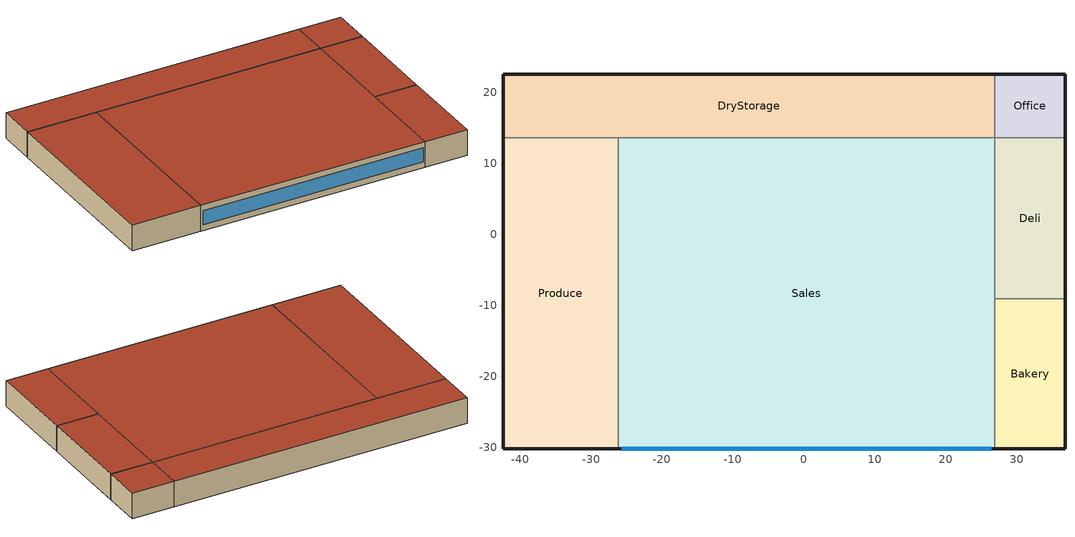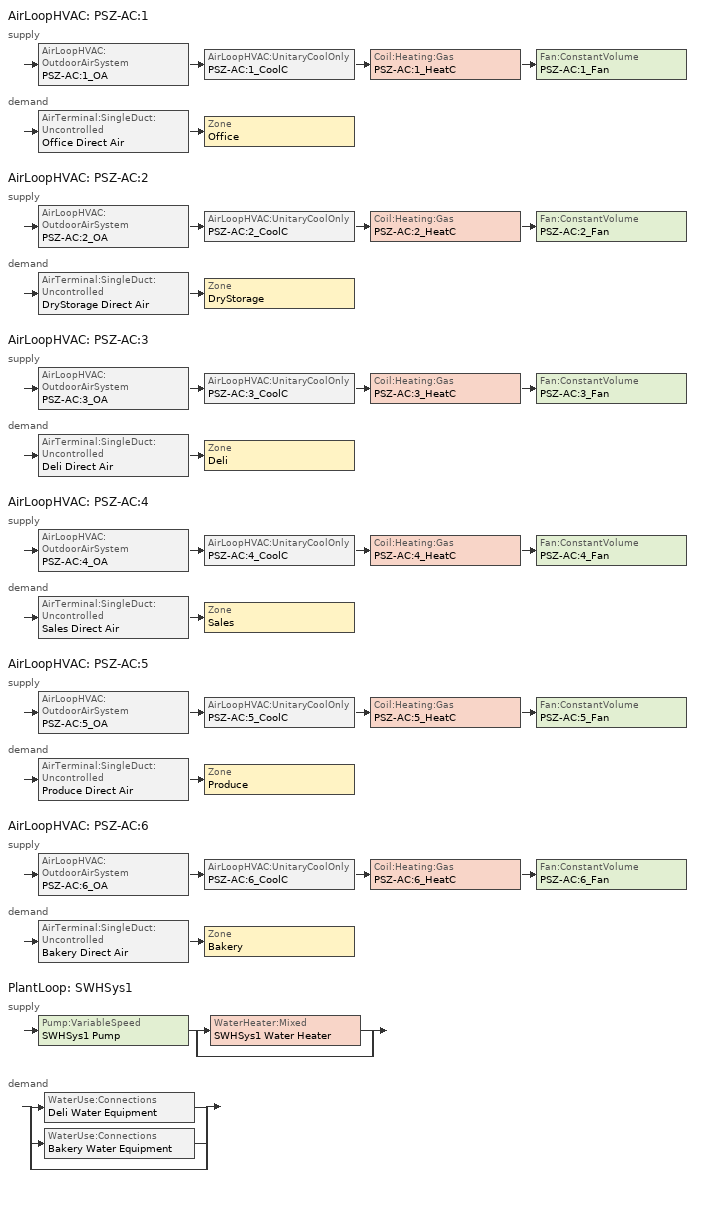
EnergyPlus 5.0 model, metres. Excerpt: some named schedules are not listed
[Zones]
Bakery
 floor ground (ext-slab): 36.79,-9.13 36.79,-30.24 26.89,-30.24 26.89,-9.13 z0
 wall outside (Mass Non-res Ext Wall): 26.89,-30.24 36.79,-30.24 36.79,-9.13 z0:6.1
 wall to Sales (int-walls): 26.89,-9.13 26.89,-30.24 z0:6.1
 wall to Deli (int-walls): 36.79,-9.13 26.89,-9.13 z0:6.1
 roof outside (IEAD Non-res Roof): 26.89,-9.13 26.89,-30.24 36.79,-30.24 36.79,-9.13 z6.1
Sales
 floor ground (ext-slab): 26.89,13.58 26.89,-30.24 -26.17,-30.24 -26.17,13.58 z0
 wall outside (Mass Non-res Ext Wall): -26.17,-30.24 26.89,-30.24 z0:6.1
 wall to Deli (int-walls): 26.89,-9.13 26.89,13.58 z0:6.1
 wall to DryStorage (int-walls): 26.89,13.58 -26.17,13.58 z0:6.1
 wall to Produce (int-walls): -26.17,13.58 -26.17,-30.24 z0:6.1
 window (Window Non-res Fixed): -25.69,-30.24 26.41,-30.24 z1.37:4.73
 roof outside (IEAD Non-res Roof): -26.17,13.58 -26.17,-30.24 26.89,-30.24 26.89,13.58 z6.1
Deli
 floor ground (ext-slab): 36.79,13.58 36.79,-9.13 26.89,-9.13 26.89,13.58 z0
 wall outside (Mass Non-res Ext Wall): 36.79,-9.13 36.79,13.58 z0:6.1
 wall to Office (int-walls): 36.79,13.58 26.89,13.58 z0:6.1
 roof outside (IEAD Non-res Roof): 26.89,13.58 26.89,-9.13 36.79,-9.13 36.79,13.58 z6.1
DryStorage
 floor ground (ext-slab): 26.89,22.55 26.89,13.58 -42.4,13.58 -42.4,22.55 z0
 wall outside (Mass Non-res Ext Wall): 26.89,22.55 -42.4,22.55 -42.4,13.58 z0:6.1
 wall to Office (int-walls): 26.89,13.58 26.89,22.55 z0:6.1
 wall to Produce (int-walls): -42.4,13.58 -26.17,13.58 z0:6.1
 roof outside (IEAD Non-res Roof): -42.4,22.55 -42.4,13.58 26.89,13.58 26.89,22.55 z6.1
Office
 floor ground (ext-slab): 36.79,22.55 36.79,13.58 26.89,13.58 26.89,22.55 z0
 wall outside (Mass Non-res Ext Wall): 36.79,13.58 36.79,22.55 26.89,22.55 z0:6.1
 roof outside (IEAD Non-res Roof): 26.89,22.55 26.89,13.58 36.79,13.58 36.79,22.55 z6.1
Produce
 floor ground (ext-slab): -26.17,13.58 -26.17,-30.24 -42.4,-30.24 -42.4,13.58 z0
 wall outside (Mass Non-res Ext Wall): -42.4,13.58 -42.4,-30.24 -26.17,-30.24 z0:6.1
 roof outside (IEAD Non-res Roof): -42.4,13.58 -42.4,-30.24 -26.17,-30.24 -26.17,13.58 z6.1
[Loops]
AirLoopHVAC 'PSZ-AC:1'
 supply: AirLoopHVAC:OutdoorAirSystem 'PSZ-AC:1_OA' > AirLoopHVAC:UnitaryCoolOnly 'PSZ-AC:1_CoolC' > Coil:Heating:Gas 'PSZ-AC:1_HeatC' > Fan:ConstantVolume 'PSZ-AC:1_Fan'
 demand: AirTerminal:SingleDuct:Uncontrolled 'Office Direct Air' > Zone 'Office'
AirLoopHVAC 'PSZ-AC:2'
 supply: AirLoopHVAC:OutdoorAirSystem 'PSZ-AC:2_OA' > AirLoopHVAC:UnitaryCoolOnly 'PSZ-AC:2_CoolC' > Coil:Heating:Gas 'PSZ-AC:2_HeatC' > Fan:ConstantVolume 'PSZ-AC:2_Fan'
 demand: AirTerminal:SingleDuct:Uncontrolled 'DryStorage Direct Air' > Zone 'DryStorage'
AirLoopHVAC 'PSZ-AC:3'
 supply: AirLoopHVAC:OutdoorAirSystem 'PSZ-AC:3_OA' > AirLoopHVAC:UnitaryCoolOnly 'PSZ-AC:3_CoolC' > Coil:Heating:Gas 'PSZ-AC:3_HeatC' > Fan:ConstantVolume 'PSZ-AC:3_Fan'
 demand: AirTerminal:SingleDuct:Uncontrolled 'Deli Direct Air' > Zone 'Deli'
AirLoopHVAC 'PSZ-AC:4'
 supply: AirLoopHVAC:OutdoorAirSystem 'PSZ-AC:4_OA' > AirLoopHVAC:UnitaryCoolOnly 'PSZ-AC:4_CoolC' > Coil:Heating:Gas 'PSZ-AC:4_HeatC' > Fan:ConstantVolume 'PSZ-AC:4_Fan'
 demand: AirTerminal:SingleDuct:Uncontrolled 'Sales Direct Air' > Zone 'Sales'
AirLoopHVAC 'PSZ-AC:5'
 supply: AirLoopHVAC:OutdoorAirSystem 'PSZ-AC:5_OA' > AirLoopHVAC:UnitaryCoolOnly 'PSZ-AC:5_CoolC' > Coil:Heating:Gas 'PSZ-AC:5_HeatC' > Fan:ConstantVolume 'PSZ-AC:5_Fan'
 demand: AirTerminal:SingleDuct:Uncontrolled 'Produce Direct Air' > Zone 'Produce'
AirLoopHVAC 'PSZ-AC:6'
 supply: AirLoopHVAC:OutdoorAirSystem 'PSZ-AC:6_OA' > AirLoopHVAC:UnitaryCoolOnly 'PSZ-AC:6_CoolC' > Coil:Heating:Gas 'PSZ-AC:6_HeatC' > Fan:ConstantVolume 'PSZ-AC:6_Fan'
 demand: AirTerminal:SingleDuct:Uncontrolled 'Bakery Direct Air' > Zone 'Bakery'
PlantLoop 'SWHSys1'
 supply: Pump:VariableSpeed 'SWHSys1 Pump' > split
  | WaterHeater:Mixed 'SWHSys1 Water Heater'
  | bypass
 demand: split
  | WaterUse:Connections 'Deli Water Equipment'
  | WaterUse:Connections 'Bakery Water Equipment'
  | bypass
[Building]
Ref Bldg SuperMarket New2004_v1.3_5.0: North Axis=0; Terrain=City; Loads Convergence Tolerance Value=0.04; Temperature Convergence Tolerance Value=0.2; Solar Distribution=FullInteriorAndExterior; Maximum Number of Warmup Days=25
[Site:Location]
USA GA-ATLANTA: Latitude {deg}=33.65; Longitude {deg}=-84.42; Time Zone {hr}=-5; Elevation {m}=315
[SizingPeriod:DesignDay] Barometric Pressure {Pa}=97598; Rain {0-no,1-yes}=0; Snow on ground {0-no,1-yes}=0; Day of Month=21; Daylight Savings Time Indicator=0; Humidity Indicating Type=WetBulb
Name | Maximum Dry-Bulb Temperature {C} | Daily Temp Range {C} | Humidity Indicating Conditions at Maximum Dry-Bulb | Wind Speed {m/s} design conditions vs. traditional 6.71 m/s (15 mph) | Wind Direction {Degrees; N=0, S=180} | Clearness {0.0 to 1.1} | Month | Day Type | Wind Speed {m/s} design conditions vs. traditional 3.35 m/s (7mph)
ATLANTA Ann Htg 99.6% Condns DB | -7.3 | 0 | -7.3 | 5.3 | 320 | 0 | 1 | WinterDesignDay
ATLANTA Ann Clg .4% Condns WB=>MDB | 31.4 | 9.7 | 25.2 |  | 300 | 1 | 7 | SummerDesignDay | 4
[Site:WaterMainsTemperature]
Calculation Method=CORRELATION; Annual Average Outdoor Air Temperature {C}=15.83; Maximum Difference In Monthly Average Outdoor Air Temperatures {deltaC}=20.5
[Site:GroundTemperature:BuildingSurface]
19.963, 19.905, 19.939, 20.453, 22.043, 22.528, 22.672, 22.78, 22.808, 21.178, 20.28, 20.042
[Construction]
Mass Non-res Ext Wall: 1IN Stucco, 8IN Concrete HW, Mass NonRes Wall Insulation, 1/2IN Gypsum
IEAD Non-res Roof: Roof Membrane, IEAD NonRes Roof Insulation, Metal Decking
ext-slab: HW CONCRETE
int-walls: 1/2IN Gypsum, 1/2IN Gypsum
Window Non-res Fixed: NonRes Fixed Assembly Window
InteriorFurnishings: Std Wood 6inch
[Material] Thermal Absorptance=0.9
Name | Roughness | Thickness {m} | Conductivity {W/m-K} | Density {kg/m3} | Specific Heat {J/kg-K} | Solar Absorptance | Visible Absorptance | Density | Specific Heat | Visible Absorptance! Common Materials | Thickness | Conductivity
Mass NonRes Wall Insulation | MediumRough | 0.0365395 | 0.049 | 265 | 836.8 | 0.7 | 0.7
IEAD NonRes Roof Insulation | MediumRough | 0.124663 | 0.049 |  |  | 0.7 | 0.7 | 265 | 836.8
Std Wood 6inch | MediumSmooth | 0.15 | 0.12 | 540 | 1210 | 0.7 |  |  |  | 0.7
1/2IN Gypsum | Smooth | 0.0127 | 0.16 | 784.9 | 830 | 0.92 | 0.92
1IN Stucco | Smooth |  |  |  |  | 0.92 | 0.92 | 1858 | 837 |  | 0.0253 | 0.6918
8IN CONCRETE HW | Rough | 0.2032 | 1.311 | 2240 | 836.8 | 0.7 | 0.7
HW CONCRETE | Rough | 0.1016 | 1.311 | 2240 | 836.8 | 0.7 | 0.7
Roof Membrane | VeryRough | 0.0095 | 0.16 | 1121.29 | 1460 | 0.7 | 0.7
Metal Decking | MediumSmooth | 0.0015 | 45.006 | 7680 | 418.4 | 0.7 | 0.3
[WindowMaterial:SimpleGlazingSystem]
NonRes Fixed Assembly Window: U-Factor=3.23646; Solar Heat Gain Coefficient=0.25
[Zone] Type=1; Multiplier=1; Part of Total Floor Area=Yes
Bakery; Deli; DryStorage; Office; Produce; Sales
[People] Schedule=BLDG_OCC_SCH; Number of People Calculation Method=Area/Person; Fraction Radiant=0.3; User Specified Sensible Fraction=AUTOCALCULATE; Activity Level Schedule=ACTIVITY_SCH; Enable ASHRAE 55 Comfort Warnings=No; MRT Calculation=ZoneAveraged; Work Efficiency Schedule=WORK_EFF_SCH; Clothing Schedule=CLOTHING_SCH; Air Velocity Schedule=AIR_VELO_SCH; Thermal Comfort Report=FANGER
Name | Zone | Zone Area per Person
Bakery People | Bakery | 11.61
Deli People | Deli | 11.61
DryStorage People | DryStorage | 27.87
Office People | Office | 18.58
Produce People | Produce | 11.61
Sales People | Sales | 11.61
[Lights] Schedule=BLDG_LIGHT_SCH; Design Level Calculation Method=Watts/Area; Return Air Fraction=0; Fraction Radiant=0.7; Fraction Visible=0.2; Fraction Replaceable=1; Return Air Fraction is Calculated from Plenum Temperature=No
Name | Zone | Watts per Zone Area {W/m2}
Bakery_Lights | Bakery | 18.29
Deli_Lights | Deli | 18.29
DryStorage_Lights | DryStorage | 8.61
Office_Lights | Office | 11.84
Produce_Lights | Produce | 18.29
Sales_Lights | Sales | 18.29
[ElectricEquipment] Fraction Latent=0
Name | Zone | Schedule | Design Level Calculation Method | Design Level {W} | Fraction Radiant | Fraction Lost | Watts per Zone Floor Area {W/m2}
Bakery_MiscPlug_Equip | Bakery | BLDG_EQUIP_SCH | EquipmentLevel | 11244 | 0.5 | 0
Deli_MiscPlug_Equip | Deli | BLDG_EQUIP_SCH | EquipmentLevel | 12105 | 0.5 | 0
DryStorage_MiscPlug_Equip | DryStorage | BLDG_EQUIP_SCH | Watts/Area |  | 0.5 | 0 | 8.07
Office_MiscPlug_Equip | Office | BLDG_EQUIP_SCH | Watts/Area |  | 0.5 | 0 | 8.07
Produce_MiscPlug_Equip | Produce | BLDG_EQUIP_SCH | Watts/Area |  | 0.5 | 0 | 5.38
Sales_MiscPlug_Equip | Sales | BLDG_EQUIP_SCH | Watts/Area |  | 0.5 | 0 | 5.38
Deli_Exhaust_Fan | Deli | Deli_Exhaust_SCH | EquipmentLevel | 524 | 0 | 1
[GasEquipment] Schedule=BLDG_EQUIP_SCH; Design Level Calculation Method=EquipmentLevel; Fraction Latent=0; Fraction Radiant=0.5; Fraction Lost=0
Name | Zone | Design Level {W}
Bakery_MiscGas_Equip | Bakery | 5622
Deli_MiscGas_Equip | Deli | 6053
[Exterior:Lights]
Exterior Facade Lighting: Schedule=ALWAYS_ON; Design Level=13577; Control Option=AstronomicalClock
[ZoneInfiltration:DesignFlowRate] Schedule=INFIL_HALF_ON_SCH; Design Volume Flow Rate Calculation Method=Flow/ExteriorArea; Flow per Exterior Surface Area {m3/s/m2}=0.000302; Constant Term Coefficient=1; Temperature Term Coefficient=0; Velocity Term Coefficient=0; Velocity Squared Term Coefficient=0
Name | Zone
Bakery_Infiltration | Bakery
Deli_Infiltration | Deli
DryStorage_Infiltration | DryStorage
Office_Infiltration | Office
Produce_Infiltration | Produce
Sales_Infiltration | Sales
[InternalMass] Construction=InteriorFurnishings
Name | Zone | Surface Area
Bakery Internal Mass | Bakery | 418.0818
Deli Internal Mass | Deli | 449.4372
DryStorage Internal Mass | DryStorage | 1243.78
Office Internal Mass | Office | 177.6835
Produce Internal Mass | Produce | 1422.73
Sales Internal Mass | Sales | 4649.88
[ZoneMixing]
Deli Exhaust Fanmixing_0: Zone=Deli; Schedule=HVACOperationSchd; Design Flow Rate Calculation Method=Flow/Zone; Design Flow Rate=1.0785; Source Zone=Sales; Delta Temperature=0
[Fan:ConstantVolume] Availablility Schedule=HVACOperationSchd; Maximum Flow Rate=AUTOSIZE; Motor In Airstream Fraction=1
Name | Fan Efficiency | Pressure Rise | Motor Efficiency
PSZ-AC:1_Fan | 0.53625 | 622 | 0.825
PSZ-AC:2_Fan; PSZ-AC:3_Fan; PSZ-AC:5_Fan; PSZ-AC:6_Fan | 0.56875 | 622 | 0.875
PSZ-AC:4_Fan | 0.6006 | 1109.648 | 0.924
[Fan:ZoneExhaust] Availability Schedule=HVACOperationSchd
Name | Fan Efficiency | Pressure Rise {Pa} | Maximum Flow Rate {m3/s} [*******]
Bakery Exhaust Fan | 0.338 | 125 | 0.354
Deli Exhaust Fan | 1 | 1.0e-006 | 0.3375
Sales Exhaust Fan | 1 | 1.0e-006 | 1.0785
[Coil:Heating:Gas] Availablility Schedule=ALWAYS_ON; Nominal Capacity {W}=AUTOSIZE
Name | Gas Burner Efficiency
PSZ-AC:1_HeatC; PSZ-AC:6_HeatC | 0.8
PSZ-AC:2_HeatC; PSZ-AC:3_HeatC; PSZ-AC:4_HeatC; PSZ-AC:5_HeatC | 0.78
[Coil:Cooling:DX:SingleSpeed]
PSZ-AC:1_CoolC DXCoil: Availablility Schedule=ALWAYS_ON; Rated Total Cooling Capacity {W}=AUTOSIZE; Rated Sensible Heat Ratio=AUTOSIZE; Rated COP=3.66668; Rated Air Flow Rate {m3/s}=AUTOSIZE; Total Cooling Capacity Function of Temperature Curve=Cool-Cap-fT; Total Cooling Capacity Function of Flow Fraction Curve=ConstantCubic; Energy Input Ratio Function of Temperature Curve=Cool-EIR-fT; Energy Input Ratio Function of Flow Fraction Curve=ConstantCubic; Part Load Fraction Correlation Curve=Cool-PLF-fPLR
[Coil:Cooling:DX:TwoSpeed] Availability Schedule=ALWAYS_ON; Rated High Speed Total Cooling Capacity {W}=AUTOSIZE; Rated High Speed Sensible Heat Ratio=AUTOSIZE; Rated High Speed Air Flow Rate {m3/s}=AUTOSIZE; Total Cooling Capacity Function of Temperature Curve=Measured_CoolCStandard10Ton_CapFT; Total Cooling Capacity Function of Flow Fraction Curve=Measured_CoolCStandard10Ton_CapFF; Energy Input Ratio Function of Temperature Curve=Measured_CoolCStandard10Ton_EIRFT; Energy Input Ratio Function of Flow Fraction Curve=Measured_CoolCStandard10Ton_EIRFFF; Part Load Fraction Correlation Curve=No_PLR_Degredation; Rated Low Speed Total Cooling Capacity {W}=AUTOSIZE; Rated Low Speed Sensible Heat Ratio=AUTOSIZE; Rated Low Speed Air Flow Rate {m3/s}=AUTOSIZE; Low Speed Total Cooling Capacity Function of Temperature Curve=Measured_LowSpeedCoolCapLSFT; Low Speed Energy Input Ratio Function of Temperature Curve=Measured_LowSpeedCoolEIRLSFT
Name | Rated High Speed COP | Rated Low Speed COP				Based on measured 13.96 EER without Evap Fan
PSZ-AC:2_CoolC DXCoil; PSZ-AC:3_CoolC DXCoil; PSZ-AC:5_CoolC DXCoil | 3.30033 | 3.34947
PSZ-AC:4_CoolC DXCoil | 3.23372 | 3.28187
PSZ-AC:6_CoolC DXCoil | 3.50016 | 3.55227
[Zone equipment]
Bakery: Bakery Exhaust Fan, Bakery Direct Air
Deli: Deli Exhaust Fan, Deli Direct Air
DryStorage: DryStorage Direct Air
Office: Office Direct Air
Produce: Produce Direct Air
Sales: Sales Exhaust Fan, Sales Direct Air
[Sizing:Zone] Zone Cooling Design Supply Air Temperature {C}=14; Zone Heating Design Supply Air Temperature {C}=40; Zone Cooling Design Supply Air Humidity Ratio {kg-H20/kg-air}=0.0085; Zone Heating Design Supply Air Humidity Ratio {kg-H20/kg-air}=0.008; Cooling Design Air Flow Method {Flow/Zone | DesignDay | DesignDayWithLimit}=DesignDay; Heating Design Air Flow Method {Flow/Zone | DesignDay}=DesignDay
Name | Outdoor Air Method | Outside Air Flow per Zone Floor Area {(m3/s)/m2} | Outside Air Flow per Person {(m3/s)/person}
Bakery; Deli; Produce; Sales | Flow/Area | 0.0015
DryStorage | Flow/Area | 0.00075
Office | Flow/Person |  | 0.01
[ZoneControl:Thermostat] Control Type Schedule=Dual Zone Control Type Sched
Name | Zone | Control 1
Bakery Thermostat | Bakery | Bakery DualSPSched
Deli Thermostat | Deli | Deli DualSPSched
DryStorage Thermostat | DryStorage | DryStorage DualSPSched
Office Thermostat | Office | Office DualSPSched
Produce Thermostat | Produce | Produce DualSPSched
Sales Thermostat | Sales | Sales DualSPSched
[ThermostatSetpoint:DualSetpoint] Heating Setpoint Temperature Schedule=HTGSETP_SCH; Cooling Setpoint Temperature Schedule=CLGSETP_SCH
Bakery DualSPSched; Deli DualSPSched; DryStorage DualSPSched; Office DualSPSched; Produce DualSPSched; Sales DualSPSched
[SetpointManager:SingleZone:Reheat] Control Variable=Temperature; Minimum Supply Air Temperature C=10; Maximum Supply Air Temperature C=50
Name | Control Zone | Setpoint Node or NodeList
SupAirTemp MngrBakery | Bakery | PSZ-AC:6 Supply Equipment Outlet Node
SupAirTemp MngrDeli | Deli | PSZ-AC:3 Supply Equipment Outlet Node
SupAirTemp MngrDryStorage | DryStorage | PSZ-AC:2 Supply Equipment Outlet Node
SupAirTemp MngrOffice | Office | PSZ-AC:1 Supply Equipment Outlet Node
SupAirTemp MngrProduce | Produce | PSZ-AC:5 Supply Equipment Outlet Node
SupAirTemp MngrSales | Sales | PSZ-AC:4 Supply Equipment Outlet Node
[Sizing:System] Type Of Load To Size On {Sensible}=Sensible; Design Outdoor Air Flow Rate {m3/s}=AUTOSIZE; Minimum System Air Flow Ratio=1; Preheat Design Temperature {C}=7; Preheat Design Humidity Ratio {kg-H2O/kg-air}=0.008; Precool Design Temperature {C}=12.8; Precool Design Humidity Ratio {kg-H2O/kg-air}=0.008; Central Cooling Design Supply Air Temperature {C}=12.8; Central Heating Design Supply Air Temperature {C}=40; Sizing Option {Coincident | NonCoincident}=NonCoincident; Central Cooling Design Supply Air Humidity Ratio {kg-H2O/kg-air}=0.0085; Central Heating Design Supply Air Humidity Ratio {kg-H2O/kg-air}=0.008; Cooling Design Air Flow Method=DesignDay; Heating Design Air Flow Method=DesignDay
Name | 100% Outdoor Air in Cooling {Yes | No} | 100% Outdoor Air in Heating {Yes | No}
PSZ-AC:1; PSZ-AC:2; PSZ-AC:4; PSZ-AC:5; PSZ-AC:6 | No | No
PSZ-AC:3 | YES | YES
[Controller:OutdoorAir] Minimum Outdoor Air Flow Rate {m3/s}=AUTOSIZE; Maximum Outdoor Air Flow Rate {m3/s}=AUTOSIZE; Economizer Control Type=NoEconomizer; Economizer Control Action Type=ModulateFlow; Economizer Maximum Limit Dry-Bulb Temperature {C}=28; Economizer Maximum Limit Enthalpy {J/kg}=64000; Economizer Minimum Limit Dry-Bulb Temperature {C}=-100; Lockout Type=NoLockout; Minimum Limit Type=FixedMinimum; Minimum Outdoor Air Schedule=MinOA_Sched
PSZ-AC:1_OA_Controller; PSZ-AC:2_OA_Controller; PSZ-AC:3_OA_Controller; PSZ-AC:4_OA_Controller; PSZ-AC:5_OA_Controller; PSZ-AC:6_OA_Controller
[AirLoopHVAC] Design Supply Air Flow Rate {m3/s}=AUTOSIZE
PSZ-AC:1; PSZ-AC:2; PSZ-AC:3; PSZ-AC:4; PSZ-AC:5; PSZ-AC:6
[AirLoopHVAC:UnitaryCoolOnly] Availablility Schedule=ALWAYS_ON
Name | Cooling Coil
PSZ-AC:1_CoolC | PSZ-AC:1_CoolC DXCoil
PSZ-AC:2_CoolC | PSZ-AC:2_CoolC DXCoil
PSZ-AC:3_CoolC | PSZ-AC:3_CoolC DXCoil
PSZ-AC:4_CoolC | PSZ-AC:4_CoolC DXCoil
PSZ-AC:5_CoolC | PSZ-AC:5_CoolC DXCoil
PSZ-AC:6_CoolC | PSZ-AC:6_CoolC DXCoil
[AirTerminal:SingleDuct:Uncontrolled] Availability Schedule=ALWAYS_ON; Maximum Air Flow Rate {m3/s}=AUTOSIZE
Bakery Direct Air; Deli Direct Air; DryStorage Direct Air; Office Direct Air; Produce Direct Air; Sales Direct Air
[AvailabilityManager:NightCycle] Availability Schedule=ALWAYS_ON; Fan Schedule=HVACOperationSchd; Control Type {CycleOnAny | CycleOnControlZone | CycleOnAnyZoneFansOnly}=CycleOnAny; Thermostat Tolerance {delta C}=1; Cycling Run Time {s}=1800
PSZ-AC:1 Availability Manager; PSZ-AC:2 Availability Manager; PSZ-AC:3 Availability Manager; PSZ-AC:4 Availability Manager; PSZ-AC:5 Availability Manager; PSZ-AC:6 Availability Manager
[SetpointManager:MixedAir]
Name | Control Variable {Temperature} | Control Variable | Setpoint Node or NodeList
PSZ-AC:1_CoolC SAT Manager; PSZ-AC:2_CoolC SAT Manager; PSZ-AC:3_CoolC SAT Manager; PSZ-AC:4_CoolC SAT Manager; PSZ-AC:5_CoolC SAT Manager; PSZ-AC:6_CoolC SAT Manager | Temperature
PSZ-AC:1_HeatC MixedAir Manager |  | Temperature | PSZ-AC:1_HeatC-PSZ-AC:1_FanNode
PSZ-AC:1_OAMixed Air Temp Manager |  | Temperature | PSZ-AC:1_OA-PSZ-AC:1_CoolCNode
PSZ-AC:2_HeatC MixedAir Manager |  | Temperature | PSZ-AC:2_HeatC-PSZ-AC:2_FanNode
PSZ-AC:2_OAMixed Air Temp Manager |  | Temperature | PSZ-AC:2_OA-PSZ-AC:2_CoolCNode
PSZ-AC:3_HeatC MixedAir Manager |  | Temperature | PSZ-AC:3_HeatC-PSZ-AC:3_FanNode
PSZ-AC:3_OAMixed Air Temp Manager |  | Temperature | PSZ-AC:3_OA-PSZ-AC:3_CoolCNode
PSZ-AC:4_HeatC MixedAir Manager |  | Temperature | PSZ-AC:4_HeatC-PSZ-AC:4_FanNode
PSZ-AC:4_OAMixed Air Temp Manager |  | Temperature | PSZ-AC:4_OA-PSZ-AC:4_CoolCNode
PSZ-AC:5_HeatC MixedAir Manager |  | Temperature | PSZ-AC:5_HeatC-PSZ-AC:5_FanNode
PSZ-AC:5_OAMixed Air Temp Manager |  | Temperature | PSZ-AC:5_OA-PSZ-AC:5_CoolCNode
PSZ-AC:6_HeatC MixedAir Manager |  | Temperature | PSZ-AC:6_HeatC-PSZ-AC:6_FanNode
PSZ-AC:6_OAMixed Air Temp Manager |  | Temperature | PSZ-AC:6_OA-PSZ-AC:6_CoolCNode
[Refrigeration:Case] Availablility Schedule=ALWAYS_ON; Rated Ambient Temperature {C}=23.88; Rated Ambient Relative Humidity {%}=55; Latent Case Credit Curve Type=CaseTemperatureMethod; Case Lighting Schedule=BLDG_LIGHT_SCH; Fraction Of Lighting Energy To Case=1; Minimum Anti-Sweat Heater Power per Unit Length {W/m}=0; Under Case HVAC Return Air Fraction=0
Name | Zone | Rated Total Cooling Capacity per Unit length {W/m} | Rated Latent Heat Ratio | Rated Runtime Fraction | Case Length {m} | Case Operating Temperature {C} | Latent Case Credit Curve | Standard Case Fan Power per Unit Length {W/m} | Operating Case Fan Power per Unit Length {W/m} | Standard Case Lighting Power per Unit Length {W/m} | Case Anti-Sweat Heater Power per Unit Length {W/m} | Anti-Sweat Heater Control Type {******} | Humidity At Zero Anti-Sweat Heater Energy {%} | Case Height {m} | Fraction of Anti-Sweat Heater Energy To Case | Case Defrost Power per Unit Length {W/m} | Case Defrost Type | Case Defrost Schedule | Case Defrost Drip-Down Schedule | Defrost Energy Correction Curve Type | Refrigerated Case Restocking Schedule | Case Credit Fraction Schedule | Case Defrost Type {*******} | Anti-Sweat Heater Control Type
Bakery_Case:1_WALKINFREEZER | Bakery | 461.52 | 0.1 | 0.4 | 2.4 | 2.2 | Bakery_Case:1_WALKINFREEZERSingleShelfHorizontal_LatentEnergyMult | 63 | 63 | 26.25 | 0 | None | 0 | 0 | 0 | 0 | NONE | Bakery_Case:1_WALKINFREEZER_CaseDefrost2aDaySched | Bakery_Case:1_WALKINFREEZER_CaseDripDown2aDaySched | None | Bakery_Case:1_WALKINFREEZER_WalkInStockingSched | Bakery_Case:1_WALKINFREEZER_CaseCreditReduxSched
Deli_Case:1_ MULTIDECKDIARYANDDELICASE | Deli | 1442.25 | 0.3 | 0.85 | 3 | 2.2 | Deli_Case:1_ MULTIDECKDIARYANDDELICASEMultiShelfVertical_LatentEnergyMult | 87.6 | 87.6 | 38.7 | 65.6 | None | 0 | 0 | 0.2 | 0 |  | Deli_Case:1_ MULTIDECKDIARYANDDELICASE_CaseDefrost2aDaySched | Deli_Case:1_ MULTIDECKDIARYANDDELICASE_CaseDripDown2aDaySched | None | Deli_Case:1_ MULTIDECKDIARYANDDELICASE_CaseStockingSched | Deli_Case:1_ MULTIDECKDIARYANDDELICASE_CaseCreditReduxSched | OffCycle
Deli_Case:2_WALKINFREEZER | Deli | 461.52 | 0.1 | 0.4 | 4.8 | 2.2 | Deli_Case:2_WALKINFREEZERSingleShelfHorizontal_LatentEnergyMult | 97.1 | 97.1 | 26.25 | 0 | None | 0 | 0 | 0 | 511.8 | ELECTRIC | Deli_Case:2_WALKINFREEZER_CaseDefrost2aDaySched | Deli_Case:2_WALKINFREEZER_CaseDripDown2aDaySched | None | Deli_Case:2_WALKINFREEZER_WalkInStockingSched | Deli_Case:2_WALKINFREEZER_CaseCreditReduxSched
Produce_Case:1_ MULTIDECKDIARYANDDELICASE | Produce | 1442.25 | 0.3 | 0.85 | 30 | 2.2 | Produce_Case:1_ MULTIDECKDIARYANDDELICASEMultiShelfVertical_LatentEnergyMult | 41 | 41 | 60 | 0 | None | 0 | 0 | 0.2 | 0 |  | Produce_Case:1_ MULTIDECKDIARYANDDELICASE_CaseDefrost2aDaySched | Produce_Case:1_ MULTIDECKDIARYANDDELICASE_CaseDripDown2aDaySched | None | Produce_Case:1_ MULTIDECKDIARYANDDELICASE_CaseStockingSched | Produce_Case:1_ MULTIDECKDIARYANDDELICASE_CaseCreditReduxSched | OffCycle
Sales_Case:1_MEATDISPLAYCASE | Sales | 1442.25 | 0.1 | 0.85 | 33.58 | 2.2 | Sales_Case:1_MEATDISPLAYCASE_SingleShelfHorizontal_LatentEnergyMult | 87.6 | 87.6 | 38.7 | 65.6 | LINEAR | 35 | 1.5 | 0.2 | 443 | ELECTRIC | Sales_Case:1_MEATDISPLAYCASE_CaseDefrost2aDaySched | Sales_Case:1_MEATDISPLAYCASE_CaseDripDown2aDaySched |  | Sales_Case:1_MEATDISPLAYCASE_CaseStockingSched
Sales_Case:2_ MULTIDECKDIARYANDDELICASE | Sales | 1442.25 | 0.3 | 0.85 | 49.25 | 2.2 | Sales_Case:2_ MULTIDECKDIARYANDDELICASEMultiShelfVertical_LatentEnergyMult | 41 | 41 | 60 | 0 | None | 0 | 0 | 0.2 | 0 |  | Sales_Case:2_ MULTIDECKDIARYANDDELICASE_CaseDefrost2aDaySched | Sales_Case:2_ MULTIDECKDIARYANDDELICASE_CaseDripDown2aDaySched | None | Sales_Case:2_ MULTIDECKDIARYANDDELICASE_CaseStockingSched | Sales_Case:2_ MULTIDECKDIARYANDDELICASE_CaseCreditReduxSched | OffCycle
Sales_Case:3_GLASSDOORFROZENFOOD | Sales | 538.44 | 0.13 | 0.85 | 81.69 | -15 | Sales_Case:3_GLASSDOORFROZENFOODSingleShelfHorizontal_LatentEnergyMult | 65.6 | 65.6 | 108.3 | 233 |  | 1.5 | 1.5 | 0.2 | 1312 | ELECTRIC | Sales_Case:3_GLASSDOORFROZENFOOD_CaseDefrost2aDaySched | Sales_Case:3_GLASSDOORFROZENFOOD_CaseDripDown2aDaySched |  | Sales_Case:3_GLASSDOORFROZENFOOD_CaseStockingSched | Sales_Case:3_GLASSDOORFROZENFOOD_CaseCreditReduxSched |  | HeatBalanceMethod
Sales_Case:4_OPENWELLICECREAMDISPLAYCASE | Sales | 528.83 | 0.1 | 0.85 | 39.01 | -12 | Sales_Case:4_OPENWELLICECREAMDISPLAYCASESingleShelfHorizontal_LatentEnergyMult | 32.8 | 32.8 | 0 | 78.7 | LINEAR | 35 | 1.5 | 0.2 | 1378 | ELECTRIC | Sales_Case:4_OPENWELLICECREAMDISPLAYCASE_CaseDefrost2aDaySched | Sales_Case:4_OPENWELLICECREAMDISPLAYCASE_CaseDripDown2aDaySched | None | Sales_Case:4_OPENWELLICECREAMDISPLAYCASE_CaseStockingSched | Sales_Case:4_OPENWELLICECREAMDISPLAYCASE_CaseCreditReduxSched
Sales_Case:5_WALKINFREEZER | Sales | 461.52 | 0.1 | 0.4 | 10.44 | 2.2 | Sales_Case:5_WALKINFREEZERSingleShelfHorizontal_LatentEnergyMult | 97 | 97 | 26.25 | 0 | None | 0 | 0 | 0 | 511.8 | ELECTRIC | Sales_Case:5_WALKINFREEZER_CaseDefrost2aDaySched | Sales_Case:5_WALKINFREEZER_CaseDripDown2aDaySched | None | Sales_Case:5_WALKINFREEZER_WalkInStockingSched | Sales_Case:5_WALKINFREEZER_CaseCreditReduxSched
Sales_Case:6_WALKINFREEZER | Sales | 461.52 | 0.1 | 0.4 | 96.66 | 2.2 | Sales_Case:6_WALKINFREEZERSingleShelfHorizontal_LatentEnergyMult | 63 | 63 | 26.25 | 0 | None | 0 | 0 | 0 | 0 | NONE | Sales_Case:6_WALKINFREEZER_CaseDefrost2aDaySched | Sales_Case:6_WALKINFREEZER_CaseDripDown2aDaySched | None | Sales_Case:6_WALKINFREEZER_WalkInStockingSched | Sales_Case:6_WALKINFREEZER_CaseCreditReduxSched
Sales_Case:7_WALKINFREEZER | Sales | 615.36 | 0.1 | 0.4 | 38.1 | -23.3 | Sales_Case:7_WALKINFREEZERSingleShelfHorizontal_LatentEnergyMult | 105 | 105 | 26.25 | 0 | None | 0 | 0 | 0 | 761.15 | ELECTRIC | Sales_Case:7_WALKINFREEZER_CaseDefrost2aDaySched | Sales_Case:7_WALKINFREEZER_CaseDripDown2aDaySched | None | Sales_Case:7_WALKINFREEZER_WalkInStockingSched | Sales_Case:7_WALKINFREEZER_CaseCreditReduxSched
[Refrigeration:CompressorRack] Heat Rejection Location {OUTDOORS | ZONE}=OUTDOORS; Design Condenser Fan Power {W}=4500; Condenser Type=AIRCOOLED
Name | Design Compressor Rack COP {W/W} | Compressor Rack COP As Function Of Temperature Curve | Condenser Fan Power As Function Of Temperature Curve | Refrigeration Case Name or CaseList | Condenser Fan Power Function of Temperature Curve
RACKA | 2.5 | RACKA_RackCOPfTCurve | RACKA_RackCondFanCurve | RACKAcase list
RACKB | 1.3 | RACKB_RackCOPfTCurve |  | RACKBcase list | RACKB_RackCondFanCurve2
RACKC | 2.5 | RACKC_RackCOPfTCurve | RACKC_RackCondFanCurve | RACKCcase list
RACKD | 1.3 | RACKD_RackCOPfTCurve |  | Sales_Case:7_WALKINFREEZER | RACKD_RackCondFanCurve2
[Refrigeration:CaseAndWalkInList]
Name | Refrigerated Case List | Case 1 | Case 2 | Case 3 | Case 4
 | RACKAcase list | Deli_Case:1_ MULTIDECKDIARYANDDELICASE | Sales_Case:1_MEATDISPLAYCASE | Sales_Case:2_ MULTIDECKDIARYANDDELICASE | Produce_Case:1_ MULTIDECKDIARYANDDELICASE
 | RACKBcase list | Sales_Case:3_GLASSDOORFROZENFOOD | Sales_Case:4_OPENWELLICECREAMDISPLAYCASE
 | RACKCcase list | Deli_Case:2_WALKINFREEZER | Sales_Case:5_WALKINFREEZER | Sales_Case:6_WALKINFREEZER | Bakery_Case:1_WALKINFREEZER
[WaterHeater:Mixed]
SWHSys1 Water Heater: Tank Volume {m3}=0.4; Setpoint Temperature Schedule=SWHSys1 Water Heater Setpoint Temperature Schedule Name; Deadband Temperature Difference {deltaC}=2; Maximum Temperature Limit {C}=82.2222; Heater Control Type {Cycle | Modulate}=Cycle; Heater Maximum Capacity {W}=845000; Heater Fuel Type=NATURALGAS; Heater Thermal Efficiency=0.8; Off Cycle Parasitic Fuel Consumption Rate {W}=20; Off Cycle Parasitic Fuel Type=NATURALGAS; Off Cycle Parasitic Heat Fraction To Tank=0.8; On Cycle Parasitic Fuel Type=NATURALGAS; Ambient Temperature Indicator {Schedule | Zone | Outdoors}=SCHEDULE; Ambient Temperature Schedule=SWHSys1 Water Heater Ambient Temperature Schedule Name; Off Cycle Loss Coefficient to Ambient Temperature {W/K}=6; On Cycle Loss Coefficient to Ambient Temperature {W/K}=6; Use Side Effectiveness=1; Source Side Effectiveness=1; Use Side Design Flow Rate=AUTOSIZE; Source Side Design Flow Rate=AUTOSIZE; Indirect Water Heater Recovery Time=1.5
[Pump:VariableSpeed]
SWHSys1 Pump: Rated Flow Rate {m3/s}=AUTOSIZE; Rated Pump Head {Pa} [179352 Pa = 60 ft]=0.1; Rated Power Consumption {W}=AUTOSIZE; Motor Efficiency=1; Fraction of Motor Inefficiencies to Fluid Stream=0; Coefficient 1 of the Part Load Performance Curve=0; Coefficient 2 of the Part Load Performance Curve=1; Coefficient 3 of the Part Load Performance Curve=0; Coefficient 4 of the Part Load Performance Curve=0; Minimum Flow Rate {m3/s}=0; Pump Control Type {Continuous | Intermittent}=Intermittent
[WaterUse:Equipment] Peak Flow Rate {m3/s}=5.25e-06; Flow Rate Fraction Schedule=BLDG_SWH_SCH; Target Temperature Schedule=Water Equipment Temp Sched; Hot Water Supply Temperature Schedule Name  {C}=Water Equipment Hot Supply Temp Sched; Sensible Fraction Schedule=Water Equipment Sensible fract sched; Latent Fraction Schedule=Water Equipment Latent fract sched
Name | Zone
Bakery Water Equipment | Bakery
Deli Water Equipment | Deli
[PlantEquipmentList]
SWHSys1 Equipment List: SWHSys1 Water Heater
[Sizing:Plant]
SWHSys1: Loop Type {COOLING | HEATING}=Heating; Design Loop Exit Temperature {C}=60; Design Loop Temperature Difference {C}=5
[SetpointManager:Scheduled]
SWHSys1 Loop Setpoint Manager: Control Variable {TEMP}=Temperature; Schedule=SWHSys1-Loop-Temp-Schedule; Setpoint Node=SWHSys1 Supply Outlet Node
[PlantEquipmentOperationSchemes]
SWHSys1 Loop Operation Scheme List: Control Scheme 1 Object Type {*******}=PlantEquipmentOperation:HeatingLoad; Control Scheme 1=SWHSys1 Operation Scheme; Control Scheme 1 Schedule=PlantOnSched
[PlantEquipmentOperation:HeatingLoad]
SWHSys1 Operation Scheme: Load Range 1 Lower Limit {W}=0; Load Range 1 Upper Limit {W}=1000000000000000; Priority Control 1 Equipment List=SWHSys1 Equipment List
[PlantLoop]
SWHSys1: Fluid Type {WATER}=Water; Loop Equipment Operation Scheme=SWHSys1 Loop Operation Scheme List; Maximum Loop Temperature {C}=60; Minimum Loop Temperature {C}=10; Maximum Loop Flow Rate {m3/s}=AUTOSIZE; Minimum Loop Flow Rate {m3/s}=0; Loop Volume {m3}=AUTOSIZE; Load Distribution Scheme {OPTIMAL | SEQUENTIAL}=Optimal
[WaterUse:Connections]
Name | Water Use Equipment 1
Bakery Water Equipment | Bakery Water Equipment
Deli Water Equipment | Deli Water Equipment
[UtilityCost:Tariff]
Name | Output Meter | Conversion Factor Choice | Season Schedule | Demand Window Length | Monthly Charge or Variable | Group
GeorgiaPow_PLL-3_PowerLightLarge | Electricity:Facility | kWh | GeorgiaPowerSeasonSchedule | HalfHour | 15.75 | Comm Elect
GeorgiaPow_PLM-3_PowerLightMedium; GeorgiaPow_PLS-3_PowerLightSmall | Electricity:Facility | kWh | GeorgiaPowerSeasonSchedule | HalfHour | 14 | Comm Elect
GeorgiaPow_GS-2_GeneralService | Electricity:Facility | kWh | GeorgiaPowerSeasonSchedule |  | 13.25 | Comm Elect
GA_EIAMonthlyRateGas | Gas:Facility | MCF |  |  | 0 | Comm Gas
[UtilityCost:Charge:Block] Source Variable=totalEnergy; Season=Annual; Category Variable=EnergyCharges
Name | Charge Variable | Tariff | Block Size 1 Value or Variable | Block 1 Cost per Unit Value or Variable | Block Size 2 Value or Variable | Block 2 Cost per Unit Value or Variable | Block Size 3 Value or Variable | Block 3 Cost per Unit Value or Variable | Block Size 4 Value or Variable | Block 4 Cost per Unit Value or Variable | Block Size Multiplier Value or Variable
 | AnnualEnergyCharge | GeorgiaPow_PLL-3_PowerLightLarge | 3000 | 0.10099 | 7000 | 0.09186 | 190000 | 0.0786 | remaining | 0.06096
 | AnnualaddedEnergyCharge | GeorgiaPow_PLL-3_PowerLightLarge | 200 | 0 | 200 | 0.0104 | 200 | 0.00822 | remaining | 0.00594 | TotalDemand
 | AnnualEnergyCharge | GeorgiaPow_PLM-3_PowerLightMedium | 3000 | 0.08757 | 7000 | 0.08026 | 190000 | 0.0691 | remaining | 0.05355
 | AnnualaddedEnergyCharge | GeorgiaPow_PLM-3_PowerLightMedium | 200 | 0 | 200 | 0.00892 | 200 | 0.00672 | remaining | 0.00586 | TotalDemand
 | AnnualEnergyCharge | GeorgiaPow_PLS-3_PowerLightSmall | 25 | 0 | 2975 | 0.08808 | 7000 | 0.08367 | remaining | 0.0722
 | AnnualaddedEnergyCharge | GeorgiaPow_PLS-3_PowerLightSmall | 200 | 0 | 200 | 0.0089 | 200 | 0.0067 | remaining | 0.00586 | TotalDemand
 | AnnualEnergyCharge | GeorgiaPow_GS-2_GeneralService | 25 | 0 | remaining | 0.08327
[UtilityCost:Charge:Simple]
Name | Charge Variable | Tariff | Source Variable | Season | Category Variable | Cost per Unit Value or Variable
 | SummerFuelCostRiderEnergyCharge | GeorgiaPow_PLL-3_PowerLightLarge | TotalEnergy | Summer | EnergyCharges | 0.019843
 | WinterFuelCostRiderEnergyCharge | GeorgiaPow_PLL-3_PowerLightLarge | TotalEnergy | Winter | EnergyCharges | 0.016524
 | TaxofSevenPercent | GeorgiaPow_PLL-3_PowerLightLarge | SubTotal | Annual | Taxes | 0.07
 | SummerFuelCostRiderEnergyCharge | GeorgiaPow_PLM-3_PowerLightMedium | TotalEnergy | Summer | EnergyCharges | 0.019843
 | WinterFuelCostRiderEnergyCharge | GeorgiaPow_PLM-3_PowerLightMedium | TotalEnergy | Winter | EnergyCharges | 0.016524
 | TaxofSevenPercent | GeorgiaPow_PLM-3_PowerLightMedium | SubTotal | Annual | Taxes | 0.07
 | SummerFuelCostRiderEnergyCharge | GeorgiaPow_PLS-3_PowerLightSmall | TotalEnergy | Summer | EnergyCharges | 0.019843
 | WinterFuelCostRiderEnergyCharge | GeorgiaPow_PLS-3_PowerLightSmall | TotalEnergy | Winter | EnergyCharges | 0.016524
 | TaxofSevenPercent | GeorgiaPow_PLS-3_PowerLightSmall | SubTotal | Annual | Taxes | 0.07
 | SummerFuelCostRiderEnergyCharge | GeorgiaPow_GS-2_GeneralService | TotalEnergy | Summer | EnergyCharges | 0.019843
 | WinterFuelCostRiderEnergyCharge | GeorgiaPow_GS-2_GeneralService | TotalEnergy | Winter | EnergyCharges | 0.016524
 | TaxofSevenPercent | GeorgiaPow_GS-2_GeneralService | SubTotal | Annual | Taxes | 0.07
 | MonthlyRateGasCharge | GA_EIAMonthlyRateGas | totalEnergy | Annual | EnergyCharges | GA_MonthlyGasRates
 | TaxofSixPercent | GA_EIAMonthlyRateGas | SubTotal | Annual | Taxes | 0.06
[UtilityCost:Qualify] Season=Annual; Threshold Test=Count
Name | Tariff | Variable | Qualify Type | Threshold Value or Variable | Number of Months
MinDemand500kw | GeorgiaPow_PLL-3_PowerLightLarge | TotalDemand | Minimum | 500 | 12
MinDemand30kw | GeorgiaPow_PLM-3_PowerLightMedium | TotalDemand | Minimum | 30 | 12
MaxDemand500kw | GeorgiaPow_PLM-3_PowerLightMedium | TotalDemand | Maximum | 500 | 1
MaxDemand30kw | GeorgiaPow_PLS-3_PowerLightSmall | TotalDemand | Maximum | 30 | 1
MaxDemand30kw | GeorgiaPow_GS-2_GeneralService | TotalDemand | Maximum | 30 | 1
MaxEnergy30OOkwh | GeorgiaPow_GS-2_GeneralService | TotalEnergy | Maximum | 3000 | 1
[UtilityCost:Variable]
GA_MonthlyGasRates: Tariff=GA_EIAMonthlyRateGas; Variable Type=Currency; January Value=9.24; February Value=10.07; March Value=10.36; April Value=10.86; May Value=11.95; June Value=13.5; July Value=12.5; August Value=12.65; September Value=12.07; October Value=10.93; November Value=9.39; December Value=8.18
[Schedule:Compact]
ALWAYS_ON: Through: 12/31, For: AllDays, Until: 24:00, 1
Deli_Exhaust_SCH: Through: 12/31, For: WinterDesignDay SummerDesignDay, Until: 24:00, 1, For: AllOtherDays, Until: 06:00, 0, Until: 22:00, 1, Until: 24:00, 0
BLDG_EQUIP_SCH: Through: 12/31, For: Weekdays, Until: 06:00, 0.2, Until: 08:00, 0.4, Until: 09:00, 0.7, Until: 18:00, 0.9, Until: 20:00, 0.8, Until: 21:00, 0.7, Until: 22:00, 0.4, Until: 24:00, 0.2, For: Saturday, Until: 06:00, 0.15, Until: 08:00, 0.3, Until: 09:00, 0.5, Until: 10:00, 0.8, Until: 18:00, 0.9, Until: 19:00, 0.7, Until: 21:00, 0.5, Until: 22:00, 0.3, Until: 24:00, 0.15, For: SummerDesignDay, Until: 24:00, 1, For: WinterDesignDay, Until: 24:00, 0, For: Sunday Holidays AllOtherDays, Until: 06:00, 0.15, Until: 10:00, 0.3, Until: 12:00, 0.6, Until: 17:00, 0.8, Until: 18:00, 0.6, Until: 22:00, 0.4, Until: 24:00, 0.15
BLDG_LIGHT_SCH: Through: 12/31, For: Weekdays, Until: 06:00, 0.05, Until: 08:00, 0.2, Until: 09:00, 0.5, Until: 18:00, 0.9, Until: 20:00, 0.6, Until: 21:00, 0.5, Until: 22:00, 0.2, Until: 24:00, 0.05, For: Saturday, Until: 06:00, 0.05, Until: 08:00, 0.1, Until: 09:00, 0.3, Until: 10:00, 0.6, Until: 18:00, 0.9, Until: 19:00, 0.5, Until: 21:00, 0.3, Until: 22:00, 0.1, Until: 24:00, 0.05, For: SummerDesignDay, Until: 24:00, 1, For: WinterDesignDay, Until: 24:00, 0, For: Sunday Holidays AllOtherDays, Until: 06:00, 0.05, Until: 10:00, 0.1, Until: 12:00, 0.4, Until: 17:00, 0.6, Until: 18:00, 0.4, Until: 22:00, 0.2, Until: 24:00, 0.05
BLDG_OCC_SCH: Through: 12/31, For: Weekdays, Until: 06:00, 0, Until: 08:00, 0.1, Until: 09:00, 0.2, Until: 11:00, 0.5, Until: 15:00, 0.7, Until: 16:00, 0.8, Until: 17:00, 0.7, Until: 19:00, 0.5, Until: 22:00, 0.3, Until: 24:00, 0, For: SummerDesignDay, Until: 24:00, 1, For: Saturday, Until: 06:00, 0, Until: 08:00, 0.1, Until: 09:00, 0.2, Until: 10:00, 0.5, Until: 11:00, 0.6, Until: 17:00, 0.8, Until: 18:00, 0.6, Until: 21:00, 0.2, Until: 22:00, 0.1, Until: 24:00, 0, For: WinterDesignDay, Until: 24:00, 0, For: Sunday Holidays AllOtherDays, Until: 06:00, 0, Until: 10:00, 0.1, Until: 12:00, 0.2, Until: 17:00, 0.4, Until: 18:00, 0.2, Until: 22:00, 0.1, Until: 24:00, 0
INFIL_HALF_ON_SCH: Through: 12/31, For: Weekdays SummerDesignDay, Until: 06:00, 1, Until: 22:00, 0.5, Until: 24:00, 1, For: Saturday, Until: 06:00, 1, Until: 22:00, 0.5, Until: 24:00, 1, For: WinterDesignDay, Until: 24:00, 1, For: Sunday Holidays AllOtherDays, Until: 08:00, 1, Until: 17:00, 0.5, Until: 24:00, 1
CLOTHING_SCH: Through: 04/30, For: AllDays, Until: 24:00, 1, Through: 09/30, For: AllDays, Until: 24:00, 0.5, Through: 12/31, For: AllDays, Until: 24:00, 1
WORK_EFF_SCH: Through: 12/31, For: AllDays, Until: 24:00, 0
ACTIVITY_SCH: Through: 12/31, For: AllDays, Until: 24:00, 120
AIR_VELO_SCH: Through: 12/31, For: AllDays, Until: 24:00, 0.2
HVACOperationSchd; MinOA_Sched: Through: 12/31, For: AllDays, Until: 06:00, 0, Until: 22:00, 1, Until: 24:00, 0
Dual Zone Control Type Sched: Through: 12/31, For: AllDays, Until: 24:00, 4
Bakery_Case:1_WALKINFREEZER_CaseCreditReduxSched; Deli_Case:2_WALKINFREEZER_CaseCreditReduxSched; Sales_Case:5_WALKINFREEZER_CaseCreditReduxSched; Sales_Case:6_WALKINFREEZER_CaseCreditReduxSched; Sales_Case:7_WALKINFREEZER_CaseCreditReduxSched: Fraction, Through: 12/31, For:AllDays, Interpolate:No, Until: 7:00, 0.2, Until: 21:00, 0.4, Until: 24:00, 0.2
Bakery_Case:1_WALKINFREEZER_CaseDefrost2aDaySched; Deli_Case:1_ MULTIDECKDIARYANDDELICASE_CaseDefrost2aDaySched; Deli_Case:2_WALKINFREEZER_CaseDefrost2aDaySched; Produce_Case:1_ MULTIDECKDIARYANDDELICASE_CaseDefrost2aDaySched; Sales_Case:1_MEATDISPLAYCASE_CaseDefrost2aDaySched; Sales_Case:2_ MULTIDECKDIARYANDDELICASE_CaseDefrost2aDaySched; Sales_Case:4_OPENWELLICECREAMDISPLAYCASE_CaseDefrost2aDaySched; Sales_Case:5_WALKINFREEZER_CaseDefrost2aDaySched; Sales_Case:6_WALKINFREEZER_CaseDefrost2aDaySched; Sales_Case:7_WALKINFREEZER_CaseDefrost2aDaySched: On/Off, Through: 12/31, For:AllDays, Interpolate:Yes, Until: 11:00, 0, Until: 11:20, 1, Until: 23:00, 0, Until: 23:20, 1, Until: 24:00, 0
Bakery_Case:1_WALKINFREEZER_CaseDripDown2aDaySched; Deli_Case:1_ MULTIDECKDIARYANDDELICASE_CaseDripDown2aDaySched; Deli_Case:2_WALKINFREEZER_CaseDripDown2aDaySched; Produce_Case:1_ MULTIDECKDIARYANDDELICASE_CaseDripDown2aDaySched; Sales_Case:1_MEATDISPLAYCASE_CaseDripDown2aDaySched; Sales_Case:2_ MULTIDECKDIARYANDDELICASE_CaseDripDown2aDaySched; Sales_Case:4_OPENWELLICECREAMDISPLAYCASE_CaseDripDown2aDaySched; Sales_Case:5_WALKINFREEZER_CaseDripDown2aDaySched; Sales_Case:6_WALKINFREEZER_CaseDripDown2aDaySched; Sales_Case:7_WALKINFREEZER_CaseDripDown2aDaySched: On/Off, Through: 12/31, For:AllDays, Interpolate:Yes, Until: 11:00, 0, Until: 11:30, 1, Until: 23:00, 0, Until: 23:30, 1, Until: 24:00, 0
Bakery_Case:1_WALKINFREEZER_WalkInStockingSched; Deli_Case:2_WALKINFREEZER_WalkInStockingSched; Sales_Case:5_WALKINFREEZER_WalkInStockingSched; Sales_Case:6_WALKINFREEZER_WalkInStockingSched; Sales_Case:7_WALKINFREEZER_WalkInStockingSched: Any Number, Through: 12/31, For: Tuesday Friday, Until: 4:00, 0, Until: 5:00, 725, Until: 6:00, 417, Until: 7:00, 290, Until: 24:00, 0, For: AllOtherDays, Until: 4:00, 0, Until: 5:00, 125, Until: 6:00, 117, Until: 7:00, 90, Until: 19:00, 0, Until: 20:00, 125, Until: 21:00, 117, Until: 22:00, 90, Until: 24:00, 0
Deli_Case:1_ MULTIDECKDIARYANDDELICASE_CaseCreditReduxSched; Produce_Case:1_ MULTIDECKDIARYANDDELICASE_CaseCreditReduxSched; Sales_Case:2_ MULTIDECKDIARYANDDELICASE_CaseCreditReduxSched; Sales_Case:3_GLASSDOORFROZENFOOD_CaseCreditReduxSched; Sales_Case:4_OPENWELLICECREAMDISPLAYCASE_CaseCreditReduxSched: Fraction, Through: 12/31, For:AllDays, Interpolate:No, Until: 7:00, 0.2, Until: 21:00, 0.6, Until: 24:00, 0.2
Deli_Case:1_ MULTIDECKDIARYANDDELICASE_CaseStockingSched; Produce_Case:1_ MULTIDECKDIARYANDDELICASE_CaseStockingSched; Sales_Case:1_MEATDISPLAYCASE_CaseStockingSched; Sales_Case:2_ MULTIDECKDIARYANDDELICASE_CaseStockingSched; Sales_Case:3_GLASSDOORFROZENFOOD_CaseStockingSched; Sales_Case:4_OPENWELLICECREAMDISPLAYCASE_CaseStockingSched: Any Number, Through: 12/31, For:AllDays, Until: 13:00, 0, Until: 14:00, 50, Until: 15:00, 35, Until: 24:00, 0
Sales_Case:3_GLASSDOORFROZENFOOD_CaseDefrost2aDaySched: On/Off, Through: 12/31, For:AllDays, Interpolate:Yes, Until: 8:00, 0, Until: 8:17, 1, Until: 18:00, 0, Until: 18:17, 1, Until: 24:00, 0
Sales_Case:3_GLASSDOORFROZENFOOD_CaseDripDown2aDaySched: On/Off, Through: 12/31, For:AllDays, Interpolate:Yes, Until: 8:00, 0, Until: 8:22, 1, Until: 18:00, 0, Until: 18:22, 1, Until: 24:00, 0
SWHSys1 Water Heater Ambient Temperature Schedule Name: Through: 12/31, For: AllDays, Until: 24:00, 22
SWHSys1 Water Heater Setpoint Temperature Schedule Name: Through: 12/31, For: AllDays, Until: 24:00, 60
[Curve:Quadratic]
Name | Coefficient1 Constant | Coefficient2 x | Coefficient3 x**2 | Minimum Value of x | Maximum Value of x | Minimum Curve Output | Maximum Curve Output | Coefficient2 ff | Coefficient3 ff**2 | Minimum Value of ff [0.776 = 10% extrapolation of 300 cfm/ton / 370 cfm/ton (ARI)] | Maximum Value of ff [1.197 = 10% extrapolation of 430 cfm/ton / 370 cfm/ton (ARI)]
Cool-PLF-fPLR | 0.909496 | 0.0986477 | -0.00819488 | 0 | 1 | 0.7 | 1
Measured_CoolCStandard10Ton_CapFF | 0.7685 |  |  |  |  |  |  | 0.2315 | 0 | 0.776 | 1.197
Measured_CoolCStandard10Ton_EIRFFF | 1.192 |  |  |  |  |  |  | -0.1917 | 0 | 0.776 | 1.197
No_PLR_Degredation | 1 | 0 | 0 | 0 | 1
RACKA_RackCOPfTCurve; RACKB_RackCOPfTCurve; RACKC_RackCOPfTCurve; RACKD_RackCOPfTCurve | 1.7603 | -0.0377 | 0.0004 | 10 | 35
RACKA_RackCondFanCurve; RACKC_RackCondFanCurve | 0.3 | 0.02 | 0 | 10 | 35
RACKB_RackCondFanCurve2; RACKD_RackCondFanCurve2 | 0 | 0.0286 | 0 | 0 | 35
[Curve:Cubic]
Name | Coefficient1 Constant | Coefficient2 x | Coefficient3 x**2 | Coefficient4 x**3 | Minimum Value of x | Maximum Value of x
ConstantCubic | 1 | 0 | 0 | 0 | -100 | 100
Bakery_Case:1_WALKINFREEZERSingleShelfHorizontal_LatentEnergyMult; Deli_Case:2_WALKINFREEZERSingleShelfHorizontal_LatentEnergyMult; Sales_Case:1_MEATDISPLAYCASE_SingleShelfHorizontal_LatentEnergyMult; Sales_Case:3_GLASSDOORFROZENFOODSingleShelfHorizontal_LatentEnergyMult; Sales_Case:4_OPENWELLICECREAMDISPLAYCASESingleShelfHorizontal_LatentEnergyMult; Sales_Case:5_WALKINFREEZERSingleShelfHorizontal_LatentEnergyMult; Sales_Case:6_WALKINFREEZERSingleShelfHorizontal_LatentEnergyMult; Sales_Case:7_WALKINFREEZERSingleShelfHorizontal_LatentEnergyMult | 0.020376 | 0.00024378 | 1.14e-05 | 1.811e-07 | -35 | 20
Deli_Case:1_ MULTIDECKDIARYANDDELICASEMultiShelfVertical_LatentEnergyMult; Produce_Case:1_ MULTIDECKDIARYANDDELICASEMultiShelfVertical_LatentEnergyMult; Sales_Case:2_ MULTIDECKDIARYANDDELICASEMultiShelfVertical_LatentEnergyMult | 0.0265263 | 0.00107803 | -6.02558e-05 | 1.23732e-06 | -35 | 20
[Curve:Biquadratic]
Name | Coefficient1 Constant | Coefficient2 x | Coefficient3 x**2 | Coefficient4 y | Coefficient5 y**2 | Coefficient6 x*y | Minimum Value of x | Maximum Value of x | Minimum Value of y | Maximum Value of y | Coefficient2 wb | Coefficient3 wb**2 | Coefficient4 edb | Coefficient5 edb**2 | Coefficient6 wb*edb | Minimum Value of wb 	[52°F = 20% extrapolation (~5°F) below 57°F lowest measurement] | Maximum Value of wb  [85°F = 20% extrapolation (~5°F) above 80°F highest measurement] | Minimum Value of edb [50°F = 20% extrapolation (~10°F) below 60°F lowest measurement] | Maximum Value of edb	[122.5°F = 20% extrapolation (~10°F) above 112.5°F highest measurement]
Cool-Cap-fT | 0.971212 | -0.0152755 | 0.00144345 | -0.00039321 | -6.8364e-06 | -0.000290596 | -100 | 100 | -100 | 100
Cool-EIR-fT | 0.286871 | 0.0239022 | -0.000810648 | 0.0134585 | 0.000338936 | -0.000487004 | -100 | 100 | -100 | 100
Measured_LowSpeedCoolCapLSFT | 0.4136 |  |  |  |  |  |  |  |  |  | 0.03105 | 0 | 0.006952 | -0.0002128 | 0 | 11.1 | 29.4 | 10 | 50.3
Measured_CoolCStandard10Ton_CapFT | 0.52357 |  |  |  |  |  |  |  |  |  | 0.03478 | 0 | -0.001915 | -0.00010838 | 0 | 11.1 | 29.4 | 10 | 50.3
Measured_LowSpeedCoolEIRLSFT | 1.1389 |  |  |  |  |  |  |  |  |  | -0.04518 | 0.0014298 | 0.006044 | 0.0006745 | -0.0012325 | 11.1 | 29.4 | 10 | 50.3
Measured_CoolCStandard10Ton_EIRFT | 0.9847 |  |  |  |  |  |  |  |  |  | -0.04285 | 0.0013562 | 0.009934 | 0.0006398 | -0.001169 | 11.1 | 29.4 | 10 | 50.3
